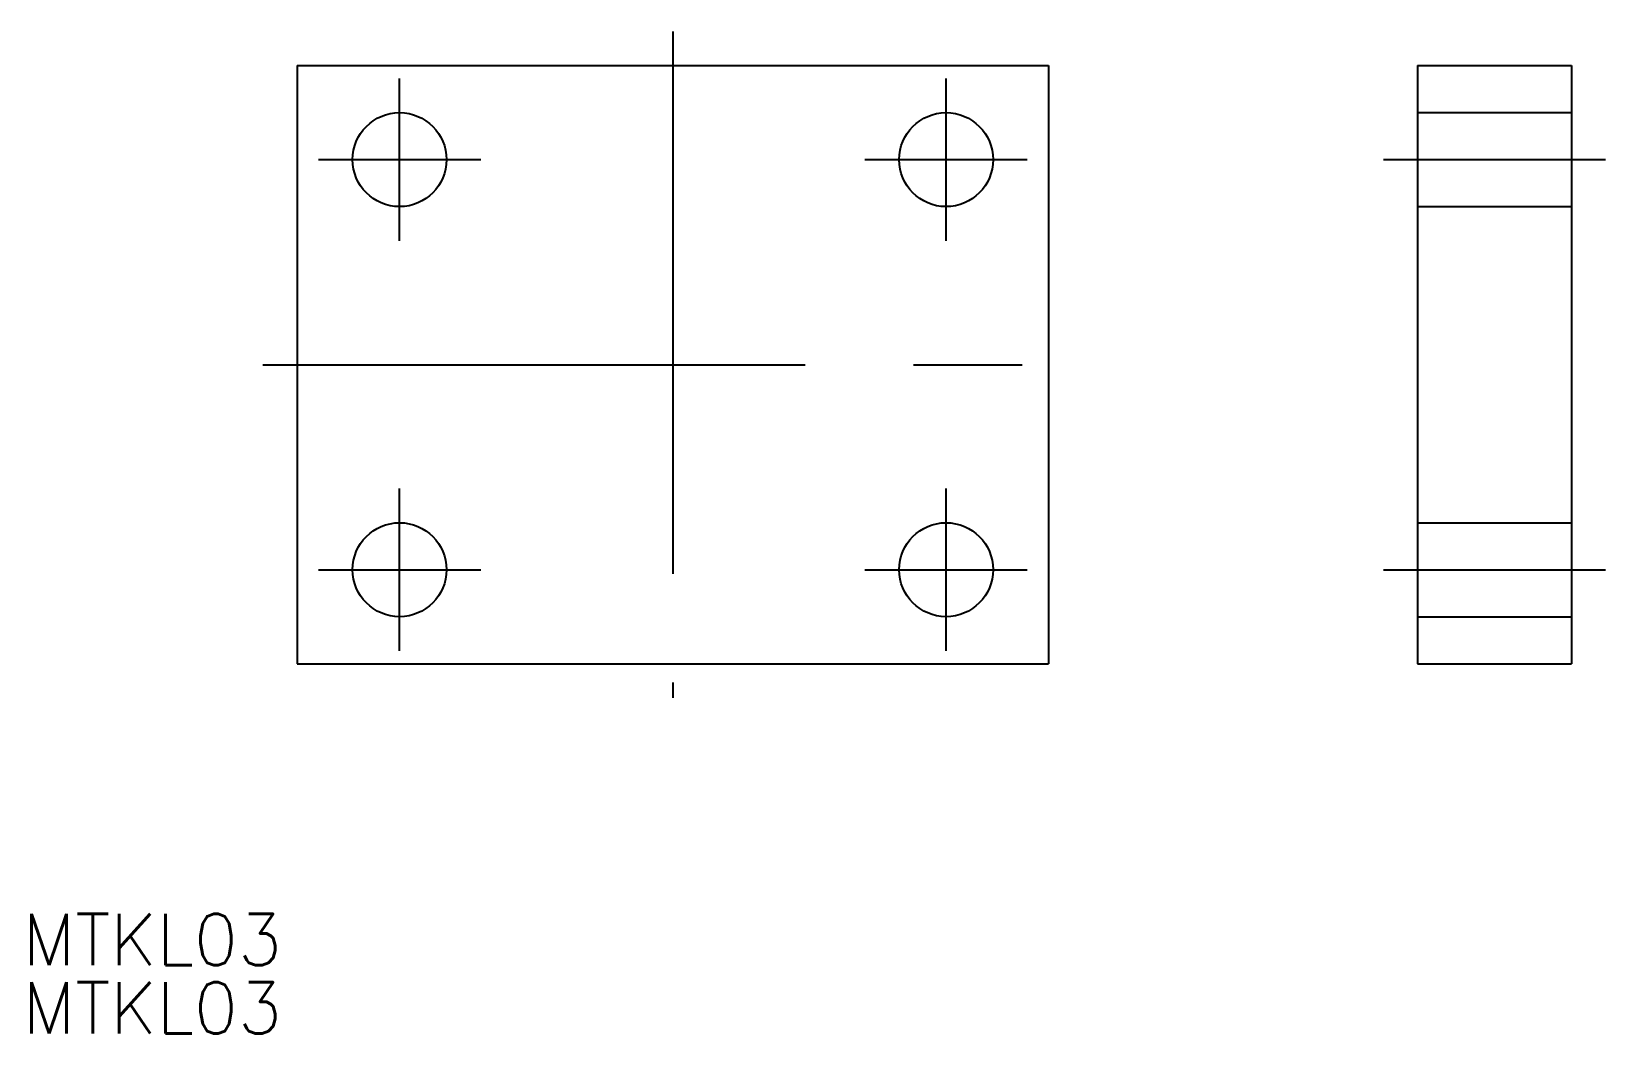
# Model space of a CAD drawing. Extents: x -37.6 to 54.6, y -39.1 to 19.5.
import ezdxf

# ---------------------------------------------------------------- set-up
doc = ezdxf.new("R2010")
doc.units = 0
doc.linetypes.add('CENTER', pattern=[50.8, 31.75, -6.35, 6.35, -6.35])
doc.linetypes.add('DASHED', pattern=[19.05, 12.7, -6.35])
doc.layers.get('0').update_dxf_attribs({"linetype": 'CONTINUOUS'})
doc.layers.add('CENTER', color=1, linetype='CENTER')
doc.styles.get("Standard").update_dxf_attribs({"font": 'txt.shx', "height": 3, "bigfont": 'bigfont.shx'})

# ---------------------------------------------------------------- blocks, each defined once
blk = doc.blocks.new('*U2')
at = {"color": 7, "linetype": 'CONTINUOUS'}
blk.add_text('MTKL03', height=3, dxfattribs=at).set_placement((-38.065, -35.145))
blk = doc.blocks.new('*U3')
at = {"color": 7, "linetype": 'CONTINUOUS'}
blk.add_text('MTKL03', height=3, dxfattribs=at).set_placement((-38.065, -39.145))

msp = doc.modelspace()

# ---------------------------------------------------------------- linework, layer by layer
at = {"color": 7, "linetype": 'CONTINUOUS'}
for p, q in [((-22, 17.5), (-22, -17.5)), ((-22, 17.5), (22, 17.5)), ((22, 17.5), (22, -17.5)), ((43.609, 17.5), (52.609, 17.5)), ((43.609, 17.5), (43.609, -17.5)), ((52.609, 17.5), (52.609, -17.5)), ((-22, -17.5), (22, -17.5)), ((43.609, -17.5), (52.609, -17.5))]:
    msp.add_line(p, q, dxfattribs=at)
at = {"color": 3, "linetype": 'DASHED'}
for p, q in [((43.609, 14.75), (52.609, 14.75)), ((43.609, 9.25), (52.609, 9.25)), ((43.609, -9.25), (52.609, -9.25)), ((43.609, -14.75), (52.609, -14.75))]:
    msp.add_line(p, q, dxfattribs=at)
at = {"color": 7, "linetype": 'CONTINUOUS'}
for centre in [(-16, 12), (16, 12), (-16, -12), (16, -12)]:
    msp.add_circle(centre, 2.75, dxfattribs=at)
at = {"layer": 'CENTER', "color": 1, "linetype": 'CENTER'}
for p, q in [((0, 19.5), (0, -19.5)), ((-16, 7.25), (-16, 16.75)), ((16, 7.25), (16, 16.75)), ((-20.75, 12), (-11.25, 12)), ((11.25, 12), (20.75, 12)), ((41.609, 12), (54.609, 12)), ((-24, 0), (24, 0)), ((-16, -16.75), (-16, -7.25)), ((16, -16.75), (16, -7.25)), ((-20.75, -12), (-11.25, -12)), ((11.25, -12), (20.75, -12)), ((41.609, -12), (54.609, -12))]:
    msp.add_line(p, q, dxfattribs=at)

# ---------------------------------------------------------------- block references
at = {"color": 7, "linetype": 'CONTINUOUS'}
for name in ['*U2', '*U3']:
    msp.add_blockref(name, (0, 0), dxfattribs=at)

doc.saveas('drawing.dxf')
